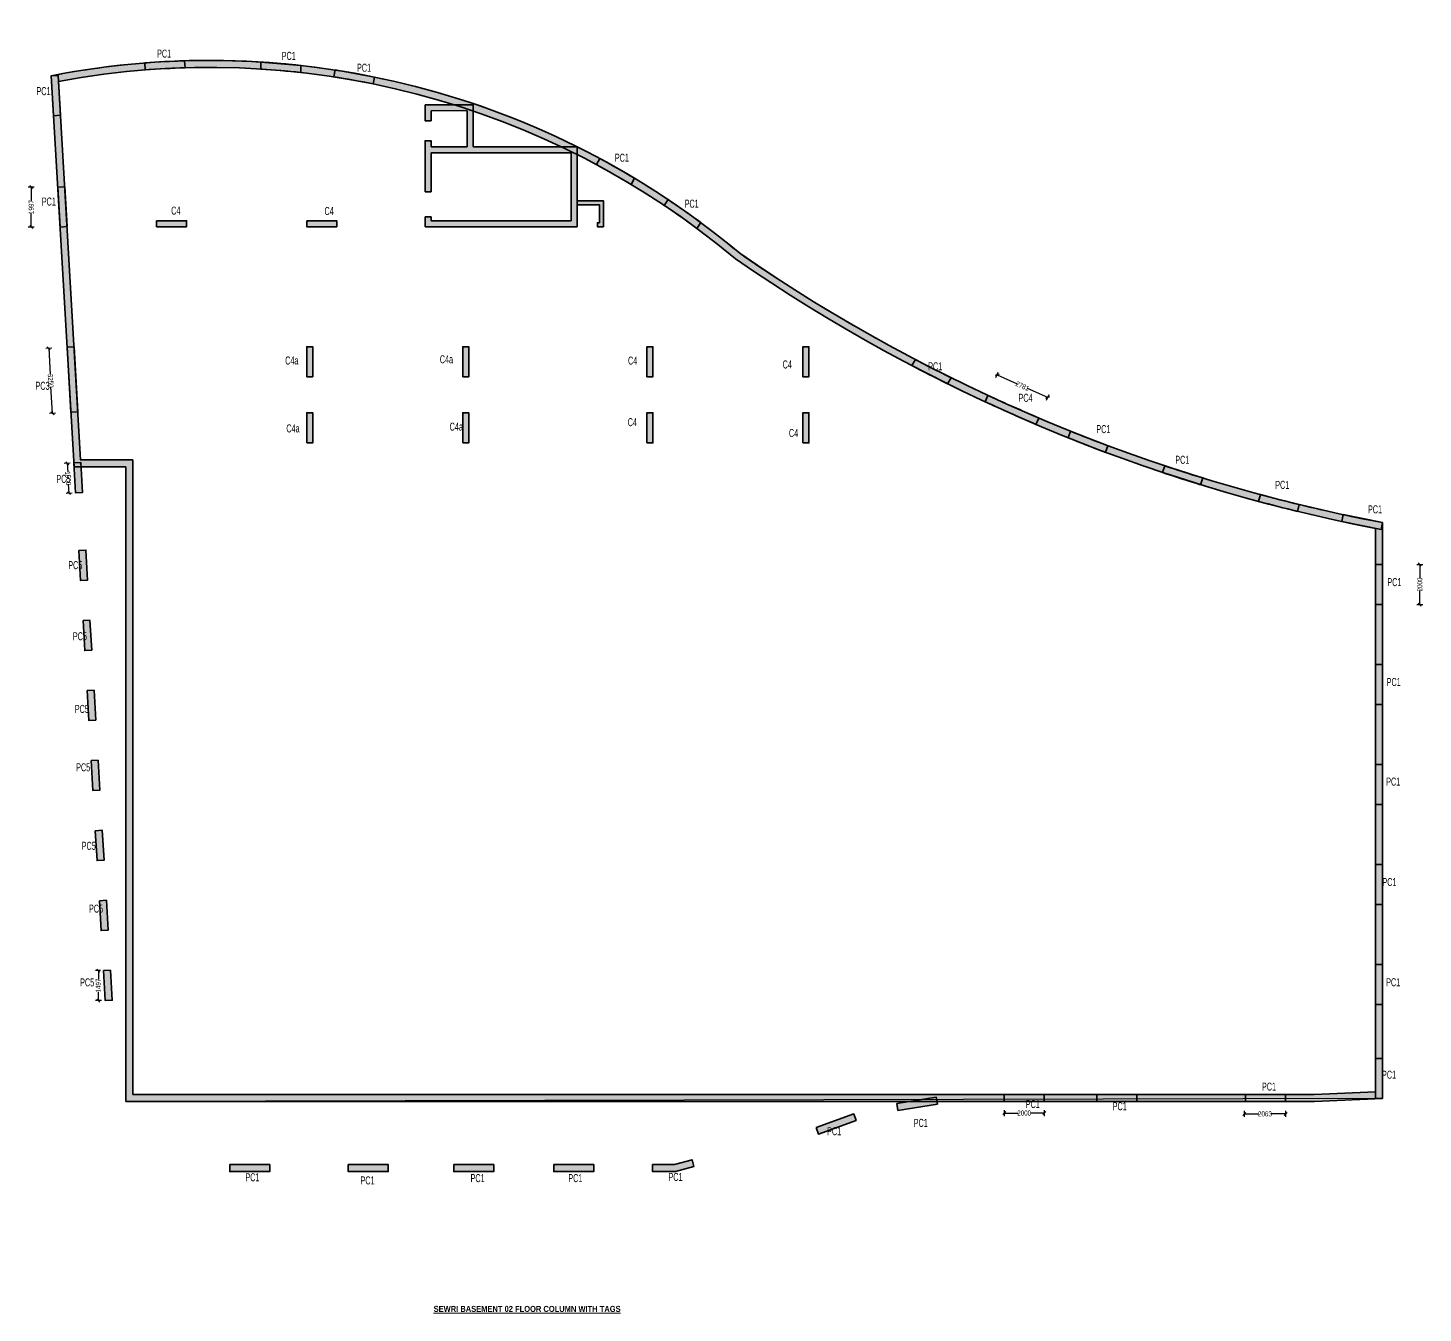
# Model space of a CAD drawing. Header units: millimetres. Extents: x 1111 to 274742, y 1014 to 155947.
# Drawn here: x 142329 to 212049, y 5064 to 69310 of the extents above; entities that cross this region are included whole.
import ezdxf

# ---------------------------------------------------------------- set-up
doc = ezdxf.new("R2010")
doc.units = ezdxf.units.MM
doc.linetypes.add('HIDDEN2', pattern=[0.1875, 0.125, -0.0625])
for name, color, linetype, lineweight in [('A-HIDD-BELW', 8, 'HIDDEN2', 20), ('G-ANNO-TEXT', 231, 'Continuous', 9), ('S-BEAM-IDEN', 2, 'Continuous', 9), ('S-COL HATCH', 9, 'Continuous', 0), ('S-COLS', 5, 'Continuous', 35)]:
    doc.layers.add(name, color=color, linetype=linetype, lineweight=lineweight)
doc.layers.add('changes', color=7, linetype='Continuous')
doc.styles.add('SOBHA', font='swisscl.ttf')
doc.styles.get("Standard").update_dxf_attribs({"font": 'arial.ttf'})
doc.styles.add('Swis721 LtCn BT', font='swisscl.ttf', dxfattribs={"width": 0.9, "height": 233.3551617873649})
doc.styles.add('Swis721 LtCn BT_2', font='swisscl.ttf', dxfattribs={"height": 244.9922958397534})
doc.dimstyles.new('S-100', dxfattribs={"dimscale": 100, "dimtxt": 2.5, "dimasz": 1.5, "dimexe": 1.5, "dimexo": 1.5, "dimgap": 0.1, "dimtad": 0, "dimdec": 0, "dimrnd": 0.0005, "dimzin": 0, "dimdsep": 46, "dimtxsty": 'SOBHA', "dimblk": 'OBLIQUE', "dimcen": 0.09, "dimclrd": 8, "dimclre": 8, "dimclrt": 6, "dimadec": 0, "dimazin": 0, "dimtfac": 1, "dimtdec": 0, "dimtofl": 0, "dimtmove": 0, "dimatfit": 3, "dimfxl": 1.5, "dimfxlon": 1, "dimtolj": 1, "dimtzin": 0, "dimlwd": -1, "dimlwe": -1, "dimarcsym": 0})

# ---------------------------------------------------------------- blocks, each defined once
blk = doc.blocks.new('A$C31bf04c8')
at = {"layer": 'S-COL HATCH', "transparency": 33554687}
h = blk.add_hatch(color=256, dxfattribs=at)
h.dxf.hatch_style = 1
edge = h.paths.add_edge_path()
edge.add_line((-12645.22190790623, -10575.19985628128), (46759.53647775203, -10575.19985628128))
edge.add_line((46759.53647775203, -10575.19985628128), (50154.77851886302, -10425.00601053238))
edge.add_line((50154.77851886302, -10425.00601053238), (50154.77851886302, 18362.28214049339))
edge.add_arc((65982.97857690603, 101150.6081447527), 84287.8332837242, 235.3318360843077, 259.1763076908551, ccw=False)
edge.add_arc((-8446.611141368747, 268.2098512127995), 41199.68046838963, 49.9961516128636, 101.0852321286915)
edge.add_line((-16368.03390341252, 40699.19712734222), (-15227.48269014805, 21150.0005850792))
edge.add_line((-15227.48269014805, 21150.0005850792), (-12645.22190790623, 21150.00058484077))
edge.add_line((-12645.22190790623, 21150.00058484077), (-12645.22190790623, -10575.19985628128))
edge = h.paths.add_edge_path(flags=16)
edge.add_line((-12295.22190838307, -10225.19985580444), (46751.79886502772, -10225.19985580444))
edge.add_line((46751.79886502772, -10225.19985580444), (49804.77851838618, -10090.14652299881))
edge.add_line((49804.77851838618, -10090.14652299881), (49804.77851838618, 18073.36296987534))
edge.add_arc((65982.9785742499, 101150.6081398986), 84637.83327854906, 235.3207608542366, 258.9803174311657, ccw=False)
edge.add_arc((-8446.611140910538, 268.2098531685769), 40849.68046623029, 49.97334944151059, 100.6567920093794)
edge.add_line((-16000.76089220494, 40413.33677697181), (-14897.30743341893, 21500.00058507919))
edge.add_line((-14897.30743341893, 21500.00058507919), (-12295.22190838307, 21500.00058460236))
edge.add_line((-12295.22190838307, 21500.00058460236), (-12295.22190838307, -10225.19985580444))
h = blk.add_hatch(color=256, dxfattribs=at)
h.dxf.hatch_style = 1
h.paths.add_polyline_path([(-9680.507208030673, 41099.25634849444), (-9699.67745225504, 41448.83023893833, 0.011850094801779), (-11696.67691299319, 41339.31694778055), (-11677.5066617839, 40989.74305733666, -0.0119492284188127)])
h = blk.add_hatch(color=256, dxfattribs=at)
h.dxf.hatch_style = 1
h.paths.add_polyline_path([(-3886.379517793655, 40862.68513311073), (-3886.37951593101, 41214.73544520885, 0.0118917816617123), (-5886.37951593101, 41382.61749047413), (-5886.37951593101, 41031.98205364495, -0.0119919745653029)])
h = blk.add_hatch(color=256, dxfattribs=at)
h.dxf.hatch_style = 1
h.paths.add_polyline_path([(-16018.62856588885, 40719.59102217108), (-16368.03440779075, 40699.20577195286), (-16251.54726236686, 38702.60096753762), (-15902.14142139628, 38722.9862177521)])
h = blk.add_hatch(color=256, dxfattribs=at)
h.dxf.hatch_style = 1
h.paths.add_polyline_path([(-282.2607116214931, 40293.69900645315), (-212.526349119842, 40636.68168668821, 0.0118113912016586), (-2181.819570951164, 40988.96906228736), (-2251.632284607739, 40645.60098743066, -0.0119099033513172)])
h = blk.add_hatch(color=256, dxfattribs=at)
h.dxf.hatch_style = 1
h.paths.add_polyline_path([(3425.353111915291, 39251.15887107328), (2314.552913472057, 39251.15887107328), (2314.552825734019, 38451.158669848), (2614.552662178874, 38451.158669848), (2614.552662178874, 38951.15887107328), (3425.353111915291, 38951.15887107328)], flags=17)
h.paths.add_polyline_path([(3725.35311191529, 39251.15887107328), (3425.353111915291, 39251.15887107328), (3425.353111915291, 38951.15887107328), (3725.35311191529, 38951.15887107328)], flags=17)
h.paths.add_polyline_path([(3763.891615465283, 39251.15887107328), (3725.35311191529, 39251.15887107328), (3725.35311191529, 38951.15887107328), (4414.552661702037, 38951.15887107328), (4414.552661702037, 37151.158669848), (2614.552662178874, 37151.158669848), (2614.552662178874, 37451.158669848), (2314.552741810679, 37451.158669848), (2314.552636906505, 34901.158669848), (2614.552661702037, 34901.158669848), (2614.552661702037, 36851.158669848), (9455.692081548274, 36851.158669848), (9455.692081548274, 37151.158669848), (9141.078686054794, 37151.158669848), (9136.835278585553, 37141.03068506718, 0.0001403111666475), (9115.549892831594, 37151.158669848), (4714.552661702037, 37151.158669848), (4714.552661702037, 39251.15887107328), (4610.311843480914, 39251.15887107328), (4539.36850810796, 38999.99560028687, 0.0048521537077584)])
h.paths.add_polyline_path([(9914.552662655711, 37151.158669848), (9455.692081548274, 37151.158669848), (9455.692081548274, 36851.158669848), (9614.552662178876, 36851.158669848), (9614.552662178876, 33451.15866960958), (9455.692081548274, 33451.15866960958), (9455.692081548274, 33151.15866960958), (9914.552662655711, 33151.15866960958)])
h.paths.add_polyline_path([(9455.692081548274, 33451.15866960958), (2614.552661702037, 33451.15866960958), (2614.552661702037, 33651.158669848), (2314.552662178874, 33651.158669848), (2314.552662178874, 33151.15866960958), (9455.692081548274, 33151.15866960958)])
h = blk.add_hatch(color=256, dxfattribs=at)
h.dxf.hatch_style = 1
h.paths.add_polyline_path([(11045.06363138184, 36565.69092820213), (10879.2401247248, 36257.46606785432, -0.0119099194119703), (12617.95104505121, 35267.9436985068), (12783.961324092, 35576.51572230086, 0.011811406777988)])
h = blk.add_hatch(color=256, dxfattribs=at)
h.dxf.hatch_style = 1
h.paths.add_polyline_path([(-15694.00020724535, 35156.51154147834), (-16043.40604635328, 35136.12629126385), (-15926.91890232637, 33139.5214866139), (-15577.51306321844, 33159.90673683211)])
h = blk.add_hatch(color=256, dxfattribs=at)
h.dxf.hatch_style = 1
h.paths.add_polyline_path([(11224.5519891493, 34450.01884901524), (9914.55266494304, 34449.99286655709), (9914.555183216931, 34249.98979169875), (11024.55202298984, 34250.01180731505), (11024.58985687792, 33349.99286634475), (10924.57314150035, 33350.01290975884), (10924.57708794996, 33151.1586724706), (11224.57777387276, 33149.98890175298), (11224.55198914557, 33349.99286634848)])
h = blk.add_hatch(color=256, dxfattribs=at)
h.dxf.hatch_style = 1
h.paths.add_polyline_path([(14461.53178168461, 34512.18325436115), (14266.69796415418, 34221.42599554732, -0.0119099194350363), (15901.64477842674, 33068.50834618509), (16096.69803826883, 33359.5930983685, 0.0118114067623344)])
h = blk.add_hatch(color=256, dxfattribs=at)
h.dxf.hatch_style = 1
h.paths.add_polyline_path([(-11101.74020648375, 33451.15858155862), (-11101.74020555243, 33151.15858174488), (-9601.740205552429, 33151.15858663246), (-9601.740206483752, 33451.15858574584)])
h = blk.add_hatch(color=256, dxfattribs=at)
h.dxf.hatch_style = 1
h.paths.add_polyline_path([(-3599.794399350882, 33451.15860553831), (-3599.79439841956, 33151.1586064212), (-2099.794398419559, 33151.15860944986), (-2099.794399350882, 33451.15860949829)])
h = blk.add_hatch(color=256, dxfattribs=at)
h.dxf.hatch_style = 1
h.paths.add_polyline_path([(-15227.36483162269, 27149.97082721069), (-15576.77067259326, 27129.58557769284), (-15387.47906606272, 23885.10276979953), (-15038.07322509214, 23905.48802024871)])
h = blk.add_hatch(color=256, dxfattribs=at)
h.dxf.hatch_style = 1
h.paths.add_polyline_path([(-3599.794376533479, 25651.1652164869), (-3299.794378116728, 25651.16521741822), (-3299.794382307679, 27151.16521741822), (-3599.794380258769, 27151.1652164869)])
h = blk.add_hatch(color=256, dxfattribs=at)
h.dxf.hatch_style = 1
h.paths.add_polyline_path([(-3599.79426477477, 25651.16528400406), (-3299.794264495373, 25651.16528400406), (-3299.794264495373, 27151.16528400406), (-3599.79426477477, 27151.16528400406)])
h = blk.add_hatch(color=256, dxfattribs=at)
h.dxf.hatch_style = 1
h.paths.add_polyline_path([(4200.20562095195, 25651.16523743793), (4500.205622628331, 25651.16523836926), (4500.205618903041, 27151.16523836926), (4200.205616760999, 27151.16523743793)])
h = blk.add_hatch(color=256, dxfattribs=at)
h.dxf.hatch_style = 1
h.paths.add_polyline_path([(4200.205734573304, 25651.16528400406), (4500.205732524395, 25651.16528400406), (4500.205732524395, 27151.16528400406), (4200.205734573304, 27151.16528400406)])
h = blk.add_hatch(color=256, dxfattribs=at)
h.dxf.hatch_style = 1
h.paths.add_polyline_path([(13400.2056225352, 25651.16526235267), (13700.20562095195, 25651.16526305303), (13700.205616761, 27151.16526305303), (13400.20561880991, 27151.16526235267)])
h = blk.add_hatch(color=256, dxfattribs=at)
h.dxf.hatch_style = 1
h.paths.add_polyline_path([(13400.20573429391, 25651.16528400406), (13700.20573410764, 25651.16528400406), (13700.20573410764, 27151.16528400406), (13400.20573429391, 27151.16528400406)])
h = blk.add_hatch(color=256, dxfattribs=at)
h.dxf.hatch_style = 1
h.paths.add_polyline_path([(21200.20562095195, 25651.16528330743), (21500.20562262833, 25651.16528400406), (21500.20561890304, 27151.16528400406), (21200.205616761, 27151.16528330743)])
h = blk.add_hatch(color=256, dxfattribs=at)
h.dxf.hatch_style = 1
h.paths.add_polyline_path([(21200.20573457331, 25651.16528400406), (21500.2057325244, 25651.16528400406), (21500.2057325244, 27151.16528400406), (21200.20573457331, 27151.16528400406)])
h = blk.add_hatch(color=256, dxfattribs=at)
h.dxf.hatch_style = 1
h.paths.add_polyline_path([(28420.13920155913, 25305.90619404986), (28601.82631585375, 25606.50681078061, -0.0060300541328902), (26815.31954800338, 26517.1875420697), (26633.94796350226, 26217.10894830898, 0.0060046413283246)])
h = blk.add_hatch(color=256, dxfattribs=at)
h.dxf.hatch_style = 1
h.paths.add_polyline_path([(30444.46339140087, 24721.45040088892), (30296.34775915742, 24404.33521421999, 0.0043087043167823), (32836.48160387203, 23273.42063678801), (32984.64532437176, 23590.63881636783, -0.0043268481438015)])
h = blk.add_hatch(color=256, dxfattribs=at)
h.dxf.hatch_style = 1
h.paths.add_polyline_path([(-3599.794370945544, 22351.17455201596), (-3299.794368803502, 22351.17455294728), (-3299.794372994453, 23851.17455294728), (-3599.794374670834, 23851.17455201596)])
h = blk.add_hatch(color=256, dxfattribs=at)
h.dxf.hatch_style = 1
h.paths.add_polyline_path([(-3599.794266171754, 22351.17461953685), (-3299.794266358019, 22351.17461953685), (-3299.794266358019, 23851.17461953685), (-3599.794266171754, 23851.17461953685)])
h = blk.add_hatch(color=256, dxfattribs=at)
h.dxf.hatch_style = 1
h.paths.add_polyline_path([(4200.205630265176, 22351.17457297072), (4500.205628681928, 22351.17457390204), (4500.20562588796, 23851.17457390204), (4200.205626074224, 23851.17457297072)])
h = blk.add_hatch(color=256, dxfattribs=at)
h.dxf.hatch_style = 1
h.paths.add_polyline_path([(4200.205732710659, 22351.17461953685), (4500.205731127411, 22351.17461953685), (4500.205731127411, 23851.17461953685), (4200.205732710659, 23851.17461953685)])
h = blk.add_hatch(color=256, dxfattribs=at)
h.dxf.hatch_style = 1
h.paths.add_polyline_path([(13400.20562812313, 22351.1745983474), (13700.20562979951, 22351.17459858209), (13700.20562607422, 23851.17459858209), (13400.2056248635, 23851.1745983474)])
h = blk.add_hatch(color=256, dxfattribs=at)
h.dxf.hatch_style = 1
h.paths.add_polyline_path([(13400.20573289692, 22351.17461953685), (13700.20573271066, 22351.17461953685), (13700.20573271066, 23851.17461953685), (13400.20573289692, 23851.17461953685)])
h = blk.add_hatch(color=256, dxfattribs=at)
h.dxf.hatch_style = 1
h.paths.add_polyline_path([(21200.20563026518, 22351.17461883649), (21500.20562868193, 22351.17461953685), (21500.20562588796, 23851.17461953685), (21200.20562607423, 23851.17461883649)])
h = blk.add_hatch(color=256, dxfattribs=at)
h.dxf.hatch_style = 1
h.paths.add_polyline_path([(21200.20573271066, 22351.17461953685), (21500.20573112741, 22351.17461953685), (21500.20573112741, 23851.17461953685), (21200.20573271066, 23851.17461953685)])
h = blk.add_hatch(color=256, dxfattribs=at)
h.dxf.hatch_style = 1
h.paths.add_polyline_path([(36309.7524298653, 21881.72621195018), (36441.37668698281, 22209.28438184038, -0.0060148017713095), (34576.22656182572, 22931.67414105311), (34444.98130914941, 22605.0591201894, 0.006030345616494)])
h = blk.add_hatch(color=256, dxfattribs=at)
h.dxf.hatch_style = 1
h.paths.add_polyline_path([(-15238.98340471461, 21348.21740726382), (-15151.61804983765, 19850.76380383596), (-14802.21220747009, 19871.14905335381), (-14889.57756374404, 21368.60265678167)])
h = blk.add_hatch(color=256, dxfattribs=at)
h.dxf.hatch_style = 1
h.paths.add_polyline_path([(41069.59452968091, 20258.57727995887), (41181.79505573586, 20594.16746113077, -0.0060147708890324), (39277.29233469814, 21205.28147134558), (39165.15158186108, 20869.87012461201, 0.0060303457567743)])
h = blk.add_hatch(color=256, dxfattribs=at)
h.dxf.hatch_style = 1
h.paths.add_polyline_path([(45906.3900215365, 18925.80282298103), (46001.80741254613, 19265.37358707189, -0.0060158293301337), (44064.28255045786, 19763.36587971449), (43968.71632428839, 19423.26551262289, 0.006031451040052)])
h = blk.add_hatch(color=256, dxfattribs=at)
h.dxf.hatch_style = 1
h.paths.add_polyline_path([(48195.26784691587, 18762.7021320723), (48125.19449844583, 18419.78854798898), (50084.70069069042, 18019.36941334233), (50154.77403916046, 18362.28299696371)])
h = blk.add_hatch(color=256, dxfattribs=at)
h.dxf.hatch_style = 1
h.paths.add_polyline_path([(-14983.31658997014, 16966.0548682101), (-14895.95123509317, 15468.60126477852), (-14546.54539365694, 15488.98651429638), (-14633.91074899956, 16986.44011772796)])
h = blk.add_hatch(color=256, dxfattribs=at)
h.dxf.hatch_style = 1
h.paths.add_polyline_path([(50154.77403869479, 16269.2822600007), (49804.77403860167, 16269.2822600007), (49804.77403860167, 14269.2822600007), (50154.77403869479, 14269.2822600007)])
h = blk.add_hatch(color=256, dxfattribs=at)
h.dxf.hatch_style = 1
h.paths.add_polyline_path([(-14779.11744395643, 13466.0548682101), (-14691.75208768248, 11968.60126477852), (-14342.34624671191, 11988.98651429638), (-14429.71160438284, 13486.44011772796)])
h = blk.add_hatch(color=256, dxfattribs=at)
h.dxf.hatch_style = 1
h.paths.add_polyline_path([(49804.77403860167, 9269.282260000706), (50154.77403869479, 9269.282260000706), (50154.77403869479, 11269.2822600007), (49804.77403860167, 11269.2822600007)])
h = blk.add_hatch(color=256, dxfattribs=at)
h.dxf.hatch_style = 1
h.paths.add_polyline_path([(-14574.91829747706, 9966.054868210107), (-14487.55294213444, 8468.601264778525), (-14138.14710116386, 8488.986514296383), (-14225.51245604083, 9986.440117727965)])
h = blk.add_hatch(color=256, dxfattribs=at)
h.dxf.hatch_style = 1
h.paths.add_polyline_path([(-14370.71915053204, 6466.054868210107), (-14283.35379425809, 4968.601264778524), (-13933.94795328751, 4988.986514296382), (-14021.31331095844, 6486.440117727965)])
h = blk.add_hatch(color=256, dxfattribs=at)
h.dxf.hatch_style = 1
h.paths.add_polyline_path([(50154.77403869479, 6269.282260000705), (49804.77403860167, 6269.282260000705), (49804.77403860167, 4269.282260000705), (50154.77403869479, 4269.282260000705)])
h = blk.add_hatch(color=256, dxfattribs=at)
h.dxf.hatch_style = 1
h.paths.add_polyline_path([(-14166.37169326097, 2963.512794371695), (-14079.006338384, 1466.059190940112), (-13729.6004964821, 1486.44444045797), (-13816.96585229039, 2983.898043889553)])
h = blk.add_hatch(color=256, dxfattribs=at)
h.dxf.hatch_style = 1
h.paths.add_polyline_path([(50154.77403869479, 1269.282260000706), (49804.77403860167, 1269.282260000706), (49804.77403860167, -730.7177399992943), (50154.77403869479, -730.7177399992943)])
h = blk.add_hatch(color=256, dxfattribs=at)
h.dxf.hatch_style = 1
h.paths.add_polyline_path([(-13962.1725467816, -536.4872056283056), (-13874.80719050765, -2033.940809059888), (-13525.40134953707, -2013.55555954203), (-13612.76670720801, -516.1019561104476)])
h = blk.add_hatch(color=256, dxfattribs=at)
h.dxf.hatch_style = 1
h.paths.add_polyline_path([(-13758.12171202525, -4033.945131558925), (-13670.75635481998, -5531.398734986782), (-13321.35051571205, -5511.013485468924), (-13408.71587152034, -4013.559881575406)])
h = blk.add_hatch(color=256, dxfattribs=at)
h.dxf.hatch_style = 1
h.paths.add_polyline_path([(49804.77403860167, -5724.030083488673), (50154.77403916046, -5724.030083488673), (50154.77403916046, -3724.030083488673), (49804.77403860167, -3724.030083488673)])
h = blk.add_hatch(color=256, dxfattribs=at)
h.dxf.hatch_style = 1
h.paths.add_polyline_path([(49804.77467297017, -10420.82390606031), (50154.77467352897, -10420.82390606031), (50154.77467352897, -8420.823906060308), (49804.77467297017, -8420.823906060308)])
h = blk.add_hatch(color=256, dxfattribs=at)
h.dxf.hatch_style = 1
h.paths.add_polyline_path([(25885.91601011902, -10678.2072516866), (25941.59233068675, -11023.75051563233), (27916.12526924908, -10705.60011218861), (27860.44894868136, -10360.05684824288)])
h = blk.add_hatch(color=256, dxfattribs=at)
h.dxf.hatch_style = 1
h.paths.add_polyline_path([(31254.68912032992, -10224.03008209169), (31254.68912079558, -10574.03008265048), (33254.68912032992, -10574.03008265048), (33254.68912126124, -10224.03008209169)])
h = blk.add_hatch(color=256, dxfattribs=at)
h.dxf.hatch_style = 1
h.paths.add_polyline_path([(35879.76312229038, -10224.03008209169), (35879.76312275603, -10574.03008265048), (37879.76312229037, -10574.03008265048), (37879.7631232217, -10224.03008209169)])
h = blk.add_hatch(color=256, dxfattribs=at)
h.dxf.hatch_style = 1
h.paths.add_polyline_path([(43314.71465666219, -10224.03008618206), (43314.71465712786, -10574.03008674085), (45314.7146566622, -10574.03008674085), (45314.71465759351, -10224.03008618206)])
h = blk.add_hatch(color=256, dxfattribs=at)
h.dxf.hatch_style = 1
h.paths.add_polyline_path([(23854.50072690472, -11522.18230415508), (23735.33019573986, -11193.09510591253), (21854.77660979703, -11874.08961050585), (21973.94714096188, -12203.17680875584)])
h = blk.add_hatch(color=256, dxfattribs=at)
h.dxf.hatch_style = 1
h.paths.add_polyline_path([(-5445.635634809733, -14074.03015821799), (-5445.635634809733, -13724.03015835955), (-7445.635634809733, -13724.03015835955), (-7445.635634809733, -14074.03015821799)])
h = blk.add_hatch(color=256, dxfattribs=at)
h.dxf.hatch_style = 1
h.paths.add_polyline_path([(478.4713700190186, -14074.03015821799), (478.4713700190186, -13724.03015835955), (-1521.528629980981, -13724.03015835955), (-1521.528629980981, -14074.03015821799)])
h = blk.add_hatch(color=256, dxfattribs=at)
h.dxf.hatch_style = 1
h.paths.add_polyline_path([(5745.245840776711, -14074.03015821799), (5745.245840776711, -13724.03015835955), (3745.245840776712, -13724.03015835955), (3745.245840776712, -14074.03015821799)])
h = blk.add_hatch(color=256, dxfattribs=at)
h.dxf.hatch_style = 1
h.paths.add_polyline_path([(10745.24584078043, -14074.03015821799), (10745.24584078043, -13724.03015835955), (8745.245840780437, -13724.03015835955), (8745.245840780437, -14074.03015821799)])
h = blk.add_hatch(color=256, dxfattribs=at)
h.dxf.hatch_style = 1
h.paths.add_polyline_path([(15746.63315463811, -13822.3172272034), (15654.35713211447, -13484.67246134579), (14778.52968200296, -13724.03015835955), (13686.19207468629, -13724.03015835955), (13686.19207468629, -14074.03015835956), (14825.4948371239, -14074.03015835956)])
at = {"layer": 'S-COLS'}
for p, q in [((4714.552661702037, 39251.15887107328, 5.387693649e-07), (2314.552913472057, 39251.15887107328, 3.290228189e-07)), ((4714.552661702037, 37151.158669848, 2.090836027e-07), (4714.552661702037, 39251.15887107328, 5.387693649e-07)), ((4414.552661702037, 37151.158669848, 2.090836027e-07), (4414.552661702037, 38951.15887107328, 5.387693649e-07)), ((4414.552661702037, 37151.158669848, 2.090836027e-07), (2614.552662178874, 37151.158669848)), ((9914.552662655711, 37151.158669848), (4714.552661702037, 37151.158669848, 2.090836027e-07)), ((9914.552662655711, 33151.15866960958), (9914.552662655711, 37151.158669848)), ((2614.552661702037, 36851.158669848), (9614.552662178876, 36851.158669848)), ((2614.552661702037, 34901.158669848), (2614.552661702037, 36851.158669848)), ((9614.552662178876, 36851.158669848), (9614.552662178876, 33451.15866960958)), ((2314.552662178874, 34901.158669848), (2614.552661702037, 34901.158669848)), ((2314.552662178874, 33651.158669848), (2314.552662178874, 33151.15866960958)), ((2614.552661702037, 33651.158669848), (2314.552662178874, 33651.158669848)), ((2614.552661702037, 33451.15866960958), (2614.552661702037, 33651.158669848)), ((2314.552662178874, 33151.15866960958), (9914.552662655711, 33151.15866960958)), ((9614.552662178876, 33451.15866960958), (2614.552661702037, 33451.15866960958))]:
    blk.add_line(p, q, dxfattribs=at)
at = {"layer": 'S-COLS', "elevation": -6.406737e-10}
blk.add_lwpolyline([(-12645.22190790623, -10575.19985628128), (46759.53647775203, -10575.19985628128), (50154.77851886302, -10425.00601053238), (50154.77851886302, 18362.28214049339, -0.104418166803797), (18038.15277118236, 31827.21730065346, 0.2266855225477514), (-16368.03390341252, 40699.19712734222), (-15227.48269014805, 21150.0005850792), (-12645.22190790623, 21150.00058484077)], format="xyb", close=True, dxfattribs=at)
at = {"layer": 'S-COLS'}
for points, elevation in [([(-9699.67745225504, 41448.83023893833, 0.011850094801779), (-11696.67691299319, 41339.31694778055), (-11677.5066617839, 40989.74305733666, -0.0119492284188127), (-9680.507208030673, 41099.25634849444), (-9699.67745225504, 41448.83023893833)], -4.87149e-10), ([(-5886.379504289478, 41382.61748977377, -0.0118917815926114), (-3886.37951593101, 41214.73544520885), (-3886.379517793655, 40862.68513311073, 0.0119919745653029), (-5886.37951593101, 41031.98205364495), (-5886.37951593101, 41382.61749024317)], -6.406737e-10), ([(-282.2607115395367, 40293.69900684804), (-212.526349119842, 40636.68168668821, 0.0118113912016587), (-2181.819570951164, 40988.96906228736), (-2251.632284607739, 40645.60098743066, -0.0119099032839088), (-282.2607227154076, 40293.69900871068)], -4.87149e-10), ([(12783.96132705361, 35576.51572052017, 0.011811406798394), (11045.06363138184, 36565.69092820213), (10879.2401247248, 36257.46606785432, -0.0119099194119703), (12617.95104505121, 35267.9436985068), (12783.96132425964, 35576.51572261378)], -4.87149e-10), ([(14461.5317815803, 34512.18325420469), (14266.69796415418, 34221.42599554732, -0.0119099194350363), (15901.64477842674, 33068.50834618509), (16096.69803826883, 33359.5930983685, 0.0118114067829311), (14461.53177878633, 34512.18325630203)], -4.87149e-10), ([(26633.94795089588, 26217.10895493254, 0.0060046413709705), (28420.13920155913, 25305.90619404986), (28601.82631585375, 25606.50681078061, -0.0060300541328902), (26815.31954800338, 26517.1875420697), (26633.94796300307, 26217.10894748196)], -4.87149e-10), ([(30296.34775881097, 24404.33521347493), (30444.46339140087, 24721.45040088892, 0.0043268481438015), (32984.64532437176, 23590.63881636783), (32836.48160387203, 23273.42063678801, -0.0043087043340257), (30296.34774903208, 24404.3352188319)], -4.87149e-10), ([(36441.37667029351, 22209.28438807651, -0.0060148017177295), (34576.22656182572, 22931.67414105311), (34444.98130914941, 22605.0591201894, 0.006030345616494), (36309.7524298653, 21881.72621195018), (36441.37668705732, 22209.28438202292)], -4.87149e-10), ([(39165.15159862116, 20869.87011900917, 0.0060303457034982), (41069.59452968091, 20258.57727995887), (41181.79505573586, 20594.16746113077, -0.0060147708890324), (39277.29233469814, 21205.28147134558), (39165.15158185736, 20869.8701245971)], -4.87149e-10), ([(46001.80739581585, 19265.37359115854, -0.0060158292783498), (44064.28255045786, 19763.36587971449), (43968.71632428839, 19423.26551262289, 0.006031451040052), (45906.3900215365, 18925.80282298103), (46001.80741257966, 19265.37358719855)], -4.87149e-10)]:
    blk.add_lwpolyline(points, format="xyb", dxfattribs=dict(at, elevation=elevation))
for points, elevation in [([(-16368.03440779075, 40699.20577195286), (-16018.62856588885, 40719.59102217108), (-15902.14142139628, 38722.9862177521), (-16251.54726236686, 38702.60096753762)], -4.87149e-10), ([(-16043.40604635328, 35136.12629126385), (-15694.00020724535, 35156.51154147834), (-15577.51306321844, 33159.90673683211), (-15926.91890232637, 33139.5214866139)], -4.87149e-10), ([(-11101.74020648375, 33451.15858155862), (-11101.74020555243, 33151.15858174488), (-9601.740205552429, 33151.15858663246), (-9601.740206483752, 33451.15858574584)], -4.87149e-10), ([(-3599.794399350882, 33451.15860553831), (-3599.79439841956, 33151.1586064212), (-2099.794398419559, 33151.15860944986), (-2099.794399350882, 33451.15860949829)], -4.87149e-10), ([(-15576.77067259326, 27129.58557769284), (-15227.36483162269, 27149.97082721069), (-15038.07322509214, 23905.48802024871), (-15387.47906606272, 23885.10276979953)], -4.083295e-10), ([(-3599.794376533479, 25651.1652164869), (-3299.794378116728, 25651.16521741822), (-3299.794382307679, 27151.16521741822), (-3599.794380258769, 27151.1652164869)], -4.87149e-10), ([(-3599.79426477477, 25651.16528400406), (-3299.794264495373, 25651.16528400406), (-3299.794264495373, 27151.16528400406), (-3599.79426477477, 27151.16528400406)], -4.87149e-10), ([(4200.20562095195, 25651.16523743793), (4500.205622628331, 25651.16523836926), (4500.205618903041, 27151.16523836926), (4200.205616760999, 27151.16523743793)], -4.87149e-10), ([(4200.205734573304, 25651.16528400406), (4500.205732524395, 25651.16528400406), (4500.205732524395, 27151.16528400406), (4200.205734573304, 27151.16528400406)], -4.87149e-10), ([(13400.2056225352, 25651.16526235267), (13700.20562095195, 25651.16526305303), (13700.205616761, 27151.16526305303), (13400.20561880991, 27151.16526235267)], -4.87149e-10), ([(13400.20573429391, 25651.16528400406), (13700.20573410764, 25651.16528400406), (13700.20573410764, 27151.16528400406), (13400.20573429391, 27151.16528400406)], -4.87149e-10), ([(21200.20562095195, 25651.16528330743), (21500.20562262833, 25651.16528400406), (21500.20561890304, 27151.16528400406), (21200.205616761, 27151.16528330743)], -4.87149e-10), ([(21200.20573457331, 25651.16528400406), (21500.2057325244, 25651.16528400406), (21500.2057325244, 27151.16528400406), (21200.20573457331, 27151.16528400406)], -4.87149e-10), ([(-3599.794370945544, 22351.17455201596), (-3299.794368803502, 22351.17455294728), (-3299.794372994453, 23851.17455294728), (-3599.794374670834, 23851.17455201596)], -4.87149e-10), ([(-3599.794266171754, 22351.17461953685), (-3299.794266358019, 22351.17461953685), (-3299.794266358019, 23851.17461953685), (-3599.794266171754, 23851.17461953685)], -4.87149e-10), ([(4200.205630265176, 22351.17457297072), (4500.205628681928, 22351.17457390204), (4500.20562588796, 23851.17457390204), (4200.205626074224, 23851.17457297072)], -4.87149e-10), ([(4200.205732710659, 22351.17461953685), (4500.205731127411, 22351.17461953685), (4500.205731127411, 23851.17461953685), (4200.205732710659, 23851.17461953685)], -4.87149e-10), ([(13400.20562812313, 22351.1745983474), (13700.20562979951, 22351.17459858209), (13700.20562607422, 23851.17459858209), (13400.2056248635, 23851.1745983474)], -4.87149e-10), ([(13400.20573289692, 22351.17461953685), (13700.20573271066, 22351.17461953685), (13700.20573271066, 23851.17461953685), (13400.20573289692, 23851.17461953685)], -4.87149e-10), ([(21200.20563026518, 22351.17461883649), (21500.20562868193, 22351.17461953685), (21500.20562588796, 23851.17461953685), (21200.20562607423, 23851.17461883649)], -4.87149e-10), ([(21200.20573271066, 22351.17461953685), (21500.20573112741, 22351.17461953685), (21500.20573112741, 23851.17461953685), (21200.20573271066, 23851.17461953685)], -4.87149e-10), ([(-15238.98340471461, 21348.21740726382), (-14889.57756374404, 21368.60265678167), (-14802.21220747009, 19871.14905335381), (-15151.61804983765, 19850.76380383596)], -4.87149e-10), ([(-14983.31658997014, 16966.0548682101), (-14633.91074899956, 16986.44011772796), (-14546.54539365694, 15488.98651429638), (-14895.95123509317, 15468.60126477852)], -4.87149e-10), ([(49804.77403860167, 16269.2822600007), (50154.77403869479, 16269.2822600007), (50154.77403869479, 14269.2822600007), (49804.77403860167, 14269.2822600007)], -4.87149e-10), ([(-14779.11744395643, 13466.0548682101), (-14429.71160438284, 13486.44011772796), (-14342.34624671191, 11988.98651429638), (-14691.75208768248, 11968.60126477852)], -4.87149e-10), ([(49804.77403860167, 11269.2822600007), (50154.77403869479, 11269.2822600007), (50154.77403869479, 9269.282260000706), (49804.77403860167, 9269.282260000706)], -4.87149e-10), ([(-14574.91829747706, 9966.054868210107), (-14225.51245604083, 9986.440117727965), (-14138.14710116386, 8488.986514296383), (-14487.55294213444, 8468.601264778525)], -4.87149e-10), ([(-14370.71915053204, 6466.054868210107), (-14021.31331095844, 6486.440117727965), (-13933.94795328751, 4988.986514296382), (-14283.35379425809, 4968.601264778524)], -4.87149e-10), ([(49804.77403860167, 6269.282260000705), (50154.77403869479, 6269.282260000705), (50154.77403869479, 4269.282260000705), (49804.77403860167, 4269.282260000705)], -4.87149e-10), ([(-14166.37169326097, 2963.512794371695), (-13816.96585229039, 2983.898043889553), (-13729.6004964821, 1486.44444045797), (-14079.006338384, 1466.059190940112)], -4.87149e-10), ([(49804.77403860167, 1269.282260000706), (50154.77403869479, 1269.282260000706), (50154.77403869479, -730.7177399992943), (49804.77403860167, -730.7177399992943)], -4.87149e-10), ([(-13962.1725467816, -536.4872056283056), (-13612.76670720801, -516.1019561104476), (-13525.40134953707, -2013.55555954203), (-13874.80719050765, -2033.940809059888)], -4.87149e-10), ([(-13758.12171202525, -4033.945131558925), (-13408.71587152034, -4013.559881575406), (-13321.35051571205, -5511.013485468924), (-13670.75635481998, -5531.398734986782)], -4.87149e-10), ([(49804.77403860167, -3724.030083488673), (50154.77403916046, -3724.030083488673), (50154.77403916046, -5724.030083488673), (49804.77403860167, -5724.030083488673)], -4.87149e-10), ([(49804.77467297017, -8420.823906060308), (50154.77467352897, -8420.823906060308), (50154.77467352897, -10420.82390606031), (49804.77467297017, -10420.82390606031)], -4.86958e-10), ([(31254.68912032992, -10224.03008209169), (33254.68912126124, -10224.03008209169), (33254.68912032992, -10574.03008265048), (31254.68912079558, -10574.03008265048)], -4.87149e-10), ([(35879.76312229038, -10224.03008209169), (37879.7631232217, -10224.03008209169), (37879.76312229037, -10574.03008265048), (35879.76312275603, -10574.03008265048)], -4.87149e-10), ([(43314.71465666219, -10224.03008618206), (45314.71465759351, -10224.03008618206), (45314.7146566622, -10574.03008674085), (43314.71465712786, -10574.03008674085)], 3.293981e-10), ([(-7445.635634809733, -13724.03015835955), (-5445.635634809733, -13724.03015835955), (-5445.635634809733, -14074.03015821799), (-7445.635634809733, -14074.03015821799)], 3.331948e-10), ([(-1521.528629980981, -13724.03015835955), (478.4713700190186, -13724.03015835955), (478.4713700190186, -14074.03015821799), (-1521.528629980981, -14074.03015821799)], -4.491996e-10), ([(3745.245840776712, -13724.03015835955), (5745.245840776711, -13724.03015835955), (5745.245840776711, -14074.03015821799), (3745.245840776712, -14074.03015821799)], 3.210874e-10), ([(8745.245840780437, -13724.03015835955), (10745.24584078043, -13724.03015835955), (10745.24584078043, -14074.03015821799), (8745.245840780437, -14074.03015821799)], 3.210874e-10)]:
    blk.add_lwpolyline(points, close=True, dxfattribs=dict(at, elevation=elevation))
blk.add_lwpolyline([(-12295.22190838307, -10225.19985580444), (46751.79886502772, -10225.19985580444), (49804.77851838618, -10090.14652299881), (49804.77851838618, 18073.36296987534, -0.1036025941680122), (17825.60995406657, 31548.66370105744, 0.2248253873117498), (-16000.76089220494, 40413.33677697181), (-14897.30743341893, 21500.00058507919), (-12295.22190838307, 21500.00058460236)], format="xyb", close=True, dxfattribs=at)
for points, elevation in [([(2614.552662178874, 38951.15887107328), (2614.552662178874, 38451.158669848), (2314.552825734019, 38451.158669848), (2314.552913472057, 39251.15887107328)], -6.629432e-10), ([(2614.552662178874, 37151.158669848), (2614.552662178874, 37451.158669848), (2314.552741810679, 37451.158669848), (2314.552636906505, 34901.15870751813)], -6.629432e-10), ([(9914.55266494304, 34449.99286655709), (11224.5519891493, 34450.01884901524), (11224.55198914557, 33349.99286634848), (11224.57777387276, 33149.98890175298), (10924.57708794996, 33151.1586724706), (10924.57314150035, 33350.01290975884), (11024.58985687792, 33349.99286634475), (11024.55202298984, 34250.01180731505), (9914.555183216931, 34249.98979169875), (9914.55266494304, 34449.99286655709)], -6.629432e-10), ([(48195.26784691587, 18762.7021320723), (50154.77403916046, 18362.28299696371), (50084.70069069042, 18019.36941334233), (48125.19449844583, 18419.78854798898), (48195.26784691587, 18762.7021320723)], -4.87149e-10), ([(25885.91601011902, -10678.2072516866), (25941.59233068675, -11023.75051563233), (27916.12526924908, -10705.60011218861), (27860.44894868136, -10360.05684824288), (25885.91601011902, -10678.2072516866)], -4.87149e-10), ([(21854.77660979703, -11874.08961050585), (21973.94714096188, -12203.17680875584), (23854.50072690472, -11522.18230415508), (23735.33019573986, -11193.09510591253), (21854.77660979703, -11874.08961050585)], -4.87149e-10), ([(13686.19207468629, -13724.03015835955), (14778.52968200296, -13724.03015835955), (15654.35713211447, -13484.67246134579), (15746.63315463811, -13822.3172272034), (14825.4948371239, -14074.03015835956), (13686.19207468629, -14074.03015835956), (13686.19207468629, -13724.03015835583)], -4.87149e-10)]:
    blk.add_lwpolyline(points, dxfattribs=dict(at, elevation=elevation))
blk = doc.blocks.new('_OBLIQUE')
at = {"color": 0, "linetype": 'ByBlock'}
blk.add_line((-0.5, -0.5), (0.5, 0.5), dxfattribs=at)
blk = doc.blocks.new('*D35')
at = {"layer": 'changes', "color": 8, "transparency": 16777216}
for p, q in [((145953.0124942684, 22182.14546582344), (145699.1430775473, 22182.14546582344)), ((145849.1430775473, 22182.14546582344), (145849.1430775473, 21736.09559726624)), ((145849.1430775473, 20684.69186239186), (145849.1430775473, 21130.74173094907)), ((145999.1430775473, 20684.69186239186), (145699.1430775473, 20684.69186239186))]:
    blk.add_line(p, q, dxfattribs=at)
at = {"layer": 'changes', "color": 8, "transparency": 16777216, "xscale": 150, "yscale": 150, "zscale": 150}
for p, rotation in [((145849.1430775473, 22182.14546582344), 90), ((145849.1430775473, 20684.69186239186), 270)]:
    blk.add_blockref('_OBLIQUE', p, dxfattribs=dict(at, rotation=rotation))
at = {"layer": 'changes', "color": 6, "transparency": 16777216, "insert": (145849.1430775473, 21433.41866410761), "char_height": 250, "attachment_point": 5, "rotation": 90, "style": 'SOBHA'}
blk.add_mtext('\\A1;1497', dxfattribs=at)
blk = doc.blocks.new('*D36')
at = {"layer": 'changes', "color": 8, "transparency": 16777216}
for p, q in [((144447.9258047797, 47554.14326322158), (144148.435084071, 47536.67019224484)), ((144298.1804444253, 47545.40672773321), (144324.1673436587, 47099.98787773575)), ((144535.2911596567, 46056.68965979373), (144235.8004389479, 46039.21658881698)), ((144385.5457993023, 46047.95312430535), (144359.558900069, 46493.37197430281))]:
    blk.add_line(p, q, dxfattribs=at)
at = {"layer": 'changes', "color": 8, "transparency": 16777216, "xscale": 150, "yscale": 150, "zscale": 150}
for p, rotation in [((144298.1804444253, 47545.40672773321), 93.33900038063823), ((144385.5457993023, 46047.95312430535), 273.3390003806382)]:
    blk.add_blockref('_OBLIQUE', p, dxfattribs=dict(at, rotation=rotation))
at = {"layer": 'changes', "color": 6, "transparency": 16777216, "insert": (144341.8631218638, 46796.67992601928), "char_height": 250, "attachment_point": 5, "rotation": 273.3390003806382, "style": 'SOBHA'}
blk.add_mtext('\\A1;1500', dxfattribs=at)
blk = doc.blocks.new('*D37')
at = {"layer": 'changes', "color": 8, "transparency": 16777216}
for p, q in [((143519.8916763183, 53301.07488895341), (143220.4009556324, 53283.60181758386)), ((143370.1463159754, 53292.33835326864), (143446.9198160526, 51976.43055541274)), ((143559.4379225059, 50047.85554537534), (143482.6644224287, 51363.76334323124)), ((143709.1832828488, 50056.59208106012), (143409.692562163, 50039.11900969056))]:
    blk.add_line(p, q, dxfattribs=at)
at = {"layer": 'changes', "color": 8, "transparency": 16777216, "xscale": 150, "yscale": 150, "zscale": 150}
for p, rotation in [((143370.1463159754, 53292.33835326864), 93.33900045578682), ((143559.4379225059, 50047.85554537534), 273.3390004557868)]:
    blk.add_blockref('_OBLIQUE', p, dxfattribs=dict(at, rotation=rotation))
at = {"layer": 'changes', "color": 6, "transparency": 16777216, "insert": (143464.7921192406, 51670.09694932199), "char_height": 250, "attachment_point": 5, "rotation": 273.33900045578685, "style": 'SOBHA'}
blk.add_mtext('\\A1;3250', dxfattribs=at)
blk = doc.blocks.new('*D38')
at = {"layer": 'changes', "color": 8, "transparency": 16777216}
for p, q in [((142642.7156339834, 61352.21688860526), (142342.7156339834, 61352.21688860526)), ((142492.7156339834, 61352.21688860526), (142492.7156339834, 60656.59141945749)), ((142492.7156339834, 59355.61208399256), (142492.7156339834, 60051.23755314033)), ((142642.7156339834, 59355.61208399256), (142342.7156339834, 59355.61208399256))]:
    blk.add_line(p, q, dxfattribs=at)
at = {"layer": 'changes', "color": 8, "transparency": 16777216, "xscale": 150, "yscale": 150, "zscale": 150}
for p, rotation in [((142492.7156339834, 61352.21688860526), 90), ((142492.7156339834, 59355.61208399256), 270)]:
    blk.add_blockref('_OBLIQUE', p, dxfattribs=dict(at, rotation=rotation))
at = {"layer": 'changes', "color": 6, "transparency": 16777216, "insert": (142492.7156339833, 60353.91448629886), "char_height": 250, "attachment_point": 5, "rotation": 90, "style": 'SOBHA'}
blk.add_mtext('\\A1;1997', dxfattribs=at)
blk = doc.blocks.new('*D39')
at = {"layer": 'changes', "color": 8, "transparency": 16777216}
for p, q in [((211735.4028539088, 42485.37285737936), (212035.4028539088, 42485.37285737936)), ((211885.4028539088, 42485.37285737936), (211885.4028539088, 41791.98163850649)), ((211885.4028539088, 40485.37285737936), (211885.4028539088, 41178.76407625223)), ((211735.4028539088, 40485.37285737936), (212035.4028539088, 40485.37285737936))]:
    blk.add_line(p, q, dxfattribs=at)
at = {"layer": 'changes', "color": 8, "transparency": 16777216, "xscale": 150, "yscale": 150, "zscale": 150}
for p, rotation in [((211885.4028539088, 42485.37285737936), 90), ((211885.4028539088, 40485.37285737936), 270)]:
    blk.add_blockref('_OBLIQUE', p, dxfattribs=dict(at, rotation=rotation))
at = {"layer": 'changes', "color": 6, "transparency": 16777216, "insert": (211885.4028539087, 41485.37285737929), "char_height": 250, "attachment_point": 5, "rotation": 90, "style": 'SOBHA'}
blk.add_mtext('\\A1;2000', dxfattribs=at)
blk = doc.blocks.new('*D40')
at = {"layer": 'changes', "color": 8, "transparency": 16777216}
for p, q in [((203113.1252280274, 15170.84260363745), (203113.1252280274, 14870.84260363745)), ((203113.1252280274, 15020.84260363745), (203837.714437336, 15020.84260363745)), ((205175.8488628963, 15020.84260363745), (204451.2596535876, 15020.84260363745)), ((205175.8488628963, 15170.84260363745), (205175.8488628963, 14870.84260363745))]:
    blk.add_line(p, q, dxfattribs=at)
at = {"layer": 'changes', "color": 8, "transparency": 16777216, "xscale": 150, "yscale": 150, "zscale": 150, "rotation": 180}
blk.add_blockref('_OBLIQUE', (203113.1252280274, 15020.84260363745), dxfattribs=at)
at = {"layer": 'changes', "color": 8, "transparency": 16777216, "xscale": 150, "yscale": 150, "zscale": 150}
blk.add_blockref('_OBLIQUE', (205175.8488628963, 15020.84260363745), dxfattribs=at)
at = {"layer": 'changes', "color": 6, "transparency": 16777216, "insert": (204144.4870454618, 15020.84260363745), "char_height": 250, "attachment_point": 5, "style": 'SOBHA'}
blk.add_mtext('\\A1;2063', dxfattribs=at)
blk = doc.blocks.new('*D41')
at = {"layer": 'changes', "color": 8, "transparency": 16777216}
for p, q in [((191115.8233275981, 15214.57703595104), (191115.8233279971, 14914.57703595104)), ((191115.8233277976, 15064.57703595104), (191809.2145464376, 15064.5770368732)), ((193115.8233273319, 15064.5770386109), (192422.4321086919, 15064.57703768874)), ((193115.8233271325, 15214.5770386109), (193115.8233275315, 14914.5770386109))]:
    blk.add_line(p, q, dxfattribs=at)
at = {"layer": 'changes', "color": 8, "transparency": 16777216, "xscale": 150, "yscale": 150, "zscale": 150}
for p, rotation in [((191115.8233277976, 15064.57703595104), 180.0000000761993), ((193115.8233273319, 15064.5770386109), 7.61992869e-08)]:
    blk.add_blockref('_OBLIQUE', p, dxfattribs=dict(at, rotation=rotation))
at = {"layer": 'changes', "color": 6, "transparency": 16777216, "insert": (192115.8233275648, 15064.57703728097), "char_height": 250, "attachment_point": 5, "rotation": 7.619927291543045e-08, "style": 'SOBHA'}
blk.add_mtext('\\A1;2000', dxfattribs=at)
blk = doc.blocks.new('*D42')
at = {"layer": 'changes', "color": 8, "transparency": 16777216}
for p, q in [((190696.9156506647, 51832.04142732472), (190818.9343136246, 52106.10610197194)), ((190757.9249821447, 51969.07376464833), (191768.393750043, 51519.19437694403)), ((193298.0588272057, 50838.15918796142), (192287.5900593075, 51288.03857566571)), ((193237.0494957258, 50701.12685063781), (193359.0681586857, 50975.19152528502))]:
    blk.add_line(p, q, dxfattribs=at)
at = {"layer": 'changes', "color": 8, "transparency": 16777216, "xscale": 150, "yscale": 150, "zscale": 150}
for p, rotation in [((190757.9249821447, 51969.07376464833), 156.0004871014153), ((193298.0588272057, 50838.15918796142), 336.0004871014153)]:
    blk.add_blockref('_OBLIQUE', p, dxfattribs=dict(at, rotation=rotation))
at = {"layer": 'changes', "color": 6, "transparency": 16777216, "insert": (192027.9919046752, 51403.61647630486), "char_height": 250, "attachment_point": 5, "rotation": 336.00048710141533, "style": 'SOBHA'}
blk.add_mtext('\\A1;2781', dxfattribs=at)

msp = doc.modelspace()

# ---------------------------------------------------------------- linework, layer by layer
at = {"layer": 'changes', "color": 240, "true_color": 0xed1f24, "elevation": -1.3783222e-09}
msp.add_lwpolyline([(147215.9122983278, 15640.89074109736), (147215.9122983278, 47366.09118221941), (144633.651516086, 47366.09118245783), (143493.1633495488, 66915.30007706824, -0.0286722220317007), (148164.4572932408, 67555.40754515919, -0.0118501231764621), (150161.4567570859, 67664.92077965531, -0.024634299310111), (153974.7547019446, 67598.70808715242), (155974.754689964, 67430.82604262474), (157679.3146352829, 67205.059659666), (159648.6078571142, 66852.77228406684, -0.0730085809358485), (170906.1978376159, 62781.78152558075), (172645.0955332876, 61792.60631789881, -0.0119396643579459), (174322.6659850204, 60728.27385368066, -0.0118114067813498), (175957.8322445029, 59575.68369574713, -0.0150116434446071), (177899.2869774164, 58043.30789803209, 0.0309789884581155), (186678.6631161967, 52736.93352037164), (188462.4153185697, 51821.69537107887), (190305.5975976349, 50937.54099826755, 0.0193531656613261), (196302.5108765275, 48425.37498545515, 0.0296965861542308), (205862.9415876889, 45481.46419204267, 0.0126076904366604), (210015.9082453945, 44578.37359434234), (210015.9127250971, 15791.08458684626)], format="xyb", close=True, dxfattribs=at)
at = {"layer": 'changes', "color": 240, "true_color": 0xed1f24, "elevation": -1.4005917e-09}
msp.add_lwpolyline([(162175.687031968, 64667.24926722663), (162175.6871197061, 65467.24946845191), (164575.6868679361, 65467.2492052378), (164575.6868679324, 63367.24926722663), (169775.6868688897, 63367.24926722663), (169775.6868688897, 60666.08346393572), (171085.6861953833, 60666.083463932), (171080.6172625297, 59366.0993645923), (170785.7113171206, 59366.09351190793), (170785.7073477344, 59566.10350713747), (170885.7240631119, 59566.08346372338), (170885.7062121839, 60466.10240508857), (169775.689389451, 60466.08038907739), (169775.7111836062, 59367.24926698821), (162175.6868684129, 59367.24926698821), (162175.6868684129, 59867.24926722663), (162475.6868679361, 59867.24926722663), (162475.6868679361, 59667.24926698821), (169475.6868684129, 59667.24926698821), (169475.6868684129, 63067.24926722663), (162475.6868679361, 63067.24926722663), (162475.6868679398, 61117.24926722663), (162175.6868684129, 61117.24926722663), (162175.6868684129, 63667.24926722663), (162475.6868684129, 63667.24926722663), (162475.6868684166, 63367.24926722663), (164275.6868679361, 63367.24926722663), (164275.6868679361, 65167.24946845191), (162475.6868684129, 65167.24946845191), (162475.6868684129, 64667.24926722663)], close=True, dxfattribs=at)

# ---------------------------------------------------------------- block references
at = {"layer": 'A-HIDD-BELW', "color": 3}
msp.add_blockref('A$C31bf04c8', (159861.134206234, 26216.09059737864), dxfattribs=at)

# ---------------------------------------------------------------- texts
at = {"insert": (161366.9258920587, 8195.701794996858), "char_height": 2.5, "attachment_point": 1, "style": 'SOBHA'}
msp.add_mtext_dynamic_manual_height_columns('{\\C1;COLUMN DETAILS}', width=25349.24450601637, gutter_width=12.5, heights=[0], dxfattribs=at)
at = {"insert": (159126.3613111079, 6983.738210096955), "char_height": 2.5, "attachment_point": 1}
msp.add_mtext_dynamic_manual_height_columns('Column Details', width=32797.19634567946, gutter_width=12.5, heights=[0], dxfattribs=at)
at = {"layer": 'G-ANNO-TEXT', "color": 6, "insert": (162603.8543119878, 5423.526805618777), "char_height": 300, "width": 7631.581646442413, "attachment_point": 1, "line_spacing_factor": 0.9718478586403113, "style": 'Swis721 LtCn BT_2'}
msp.add_mtext('{\\fSwis721 LtCn BT|b1|i0|c0|p34;\\LSEWRI BASEMENT 02 FLOOR COLUMN WITH TAGS }', dxfattribs=at)
at = {"layer": 'S-BEAM-IDEN', "style": 'Swis721 LtCn BT', "width": 0.8}
for s, p in [('PC1', (148783.2922556871, 67824.42002194989)), ('PC1', (155011.1851161742, 67712.52567403259)), ('PC1', (158774.0189753645, 67118.36943686995)), ('PC1', (142755.8624207773, 65948.60829091686)), ('PC1', (171658.9138844633, 62621.04484423863)), ('PC1', (143022.2349210926, 60429.31047742682)), ('PC1', (175145.3632537001, 60322.63644736874)), ('C4', (149488.4957311549, 59975.23622894901)), ('C4', (157149.5094767199, 59956.8769003326)), ('C4a', (155185.2173820385, 52484.44853264334)), ('C4a', (162911.3034794503, 52542.48954184594)), ('C4', (172318.9462093436, 52477.40681163462)), ('C4', (180045.0434683957, 52286.7043450983)), ('PC1', (187315.7618885026, 52193.98632729294, -1.2247974e-09)), ('PC3', (142706.349392856, 51218.8276135126)), ('PC4', (191832.2693727562, 50616.81495364624)), ('C4a', (163405.0720387944, 49176.04873790833)), ('C4', (172300.5071827159, 49400.9531080337)), ('C4a', (155243.3137098872, 49088.98462951051)), ('C4', (180358.7524771416, 48857.17864631357)), ('PC1', (195720.4930776828, 49054.38315885009)), ('PC1', (199664.9044702934, 47520.61640963199)), ('PC5', (143749.650056968, 46567.21304979789)), ('PC1', (204660.0727169128, 46267.33536711204, -1.2247974e-09)), ('PC1', (209293.7262266376, 45042.27310046049)), ('PC5', (144344.3979588771, 42254.49363395812)), ('PC1', (210263.2596225911, 41404.02290340381)), ('PC5', (144573.9816990332, 38698.96419932562)), ('PC1', (210227.062429274, 36410.63838456067)), ('PC5', (144669.6034551659, 35065.38945593553)), ('PC5', (144738.8502597758, 32148.08279849085)), ('PC1', (210204.8842537799, 31432.02746904137)), ('PC5', (145014.1185858869, 28222.87079464885)), ('PC1', (210015.0024613985, 26411.4723892534)), ('PC5', (145381.1244179704, 25083.04160196575)), ('PC5', (144936.4670675681, 21396.00270857158)), ('PC1', (210202.5068248012, 21404.01564995068, -1.2247974e-09)), ('PC1', (209996.4741416597, 16781.25728838386)), ('PC1', (203997.1604738706, 16185.13954013454)), ('PC1', (192192.7456463822, 15318.04785719382)), ('PC1', (196536.4423293159, 15205.30248330402)), ('PC1', (186593.9673724198, 14372.45421741771)), ('PC1', (182268.2186040231, 13956.79548892992)), ('PC1', (153195.6218531155, 11654.0956379162)), ('PC1', (158949.5580624142, 11497.87010165545)), ('PC1', (164449.5781598487, 11611.25374502557)), ('PC1', (169333.1632919782, 11611.25374502557)), ('PC1', (174339.6380628408, 11671.83226459714))]:
    msp.add_text(s, height=400, rotation=359.9999999999997, dxfattribs=at).set_placement(p)

# ---------------------------------------------------------------- dimensions: what is measured, and where the dimension line sits
at = {"layer": 'changes'}
for base, p1, p2, picture, middle in [((142492.7156339834, 61352.21688860526), (143934.2153039077, 59355.61208399254, -1.2247974e-09), (143817.7281592586, 61352.21688860523, -1.2247974e-09), '*D38', (142492.7156339833, 60353.91448629886)), ((211885.4028539088, 40485.37285737936), (210015.9082449289, 42485.37285737934, -1.2247974e-09), (210015.9082449289, 40485.37285737934, -1.2247974e-09), '*D39', (211885.4028539087, 41485.37285737929)), ((145849.1430775473, 22182.14546582344), (146190.377851414, 20684.69186239185, -1.2247974e-09), (146103.0124942684, 22182.14546582343, -1.2247974e-09), '*D35', (145849.1430775473, 21433.41866410761))]:
    dim = msp.add_linear_dim(base=base, p1=p1, p2=p2, angle=90, dimstyle='S-100', dxfattribs=at)
    dim.commit()
    dim.dimension.update_dxf_attribs({"geometry": picture, "text_midpoint": middle})
for p1, p2, distance, picture, middle in [((144473.6551401713, 50101.19336717816, -1.1459779e-09), (144284.3635336408, 53345.67617507147, -1.1459779e-09), 915.7718298301894, '*D37', (143464.7921192406, 51670.09694932199)), ((190157.481965045, 50620.42581085356, -1.2247974e-09), (192697.6158101061, 49489.51123416664, -1.2247974e-09), 1476.2733893349593, '*D42', (192027.9919046752, 51403.61647630486)), ((144709.5161563964, 46066.85440121459, -1.2247974e-09), (144622.1508015194, 47564.30800464245, -1.2247974e-09), 324.5212636245616, '*D36', (144341.8631218638, 46796.67992601928)), ((193115.8233265639, 15642.06051472815, -1.2247974e-09), (191115.8233270296, 15642.0605120683, -1.2247974e-09), 577.4834761172588, '*D41', (192115.8233275648, 15064.57703728097))]:
    dim = msp.add_aligned_dim(p1=p1, p2=p2, distance=distance, dimstyle='S-100', dxfattribs=at)
    dim.commit()
    dim.dimension.update_dxf_attribs({"geometry": picture, "text_midpoint": middle})
dim = msp.add_linear_dim(base=(203113.1252280274, 15020.84260363745), p1=(205175.8488628963, 15642.06051063778), p2=(203113.1252280274, 15642.06051063778), dimstyle='S-100', dxfattribs=at)
dim.commit()
dim.dimension.update_dxf_attribs({"geometry": '*D40', "text_midpoint": (204144.4870454618, 15020.84260363745)})

doc.saveas('drawing.dxf')
